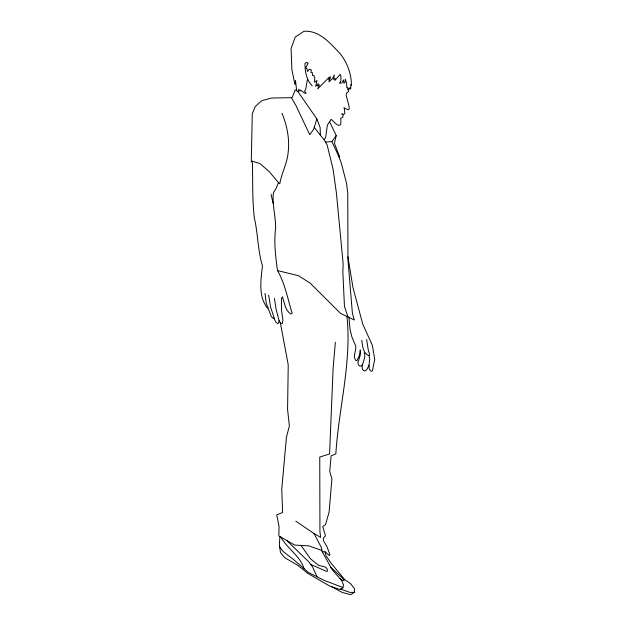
<?xml version="1.0" encoding="UTF-8"?>
<svg xmlns="http://www.w3.org/2000/svg" width="626" height="626" viewBox="0 0 626 626"><rect width="100%" height="100%" fill="white"/><g stroke="black" fill="none" stroke-linecap="round" stroke-linejoin="round"><path stroke-width="0.94" d="M282.42 297.248C284.72 302.726 285.088 310.715 290.887 313.923L291.904 313.673L292.052 312.914C287.647 298.602 285.065 283.703 277.537 270.581C275.526 256.582 273.859 242.379 275.596 228.263C275.808 216.353 272.036 204.749 273.413 192.831L276.199 188.176L278.437 182.549L269.376 171.735L259.813 163.496L252.356 161.179L251.276 161.954L252.278 113.854L255.251 106.514L261.934 100.583L271.707 98.024L291.419 97.679L292.452 96.913L295.182 89.917L297.999 91.701L316.881 118.932L320.105 127.438L320.387 135.208L324.143 139.778L327.148 144.989L333.071 169.192L336.397 192.91L343.134 263.679L342.852 272.044L344.464 306.552L347.931 316.748M335.356 342.203L333.126 368.213L329.566 453.967L319.761 457.066L319.933 531.756L320.653 537.374L313.986 533.524L295.793 521.145M274.431 298.312L275.949 308.516L279.071 320.653L278.883 322.562L277.967 323.626L276.043 322.406L274.798 320.05L270.534 306.771L268.656 295.182M279.853 536.513L279.384 545.207L280.456 552.429L284.627 557.641L297.906 565.364L307.969 573.494L329.886 586.147L339.832 589.473L342.782 588.104L343.541 584.919L341.733 580.584L331.952 569.331L321.498 550.285M347.923 256.785L352.931 287.42L362.798 324.26L372.329 345.231L374.724 359.34L372.329 371.038L371.03 371.288L369.309 369.082L369.004 365.279L369.739 358.455L369.004 355.748C362.853 353.424 362.548 345.818 361.812 340.301M307.601 78.555L305.605 89.8L304.549 91.138L306.13 93.454L304.283 92.938L300.488 90.074L299.956 91.114L298.852 89.189L297.999 91.701M349.073 88.587L348.353 91.779L346.608 92.977L346.108 95.019L349.191 106.717L349.136 109.143L348.017 109.793L343.815 107.836M336.225 135.592L334.448 143.354L339.691 157.032L338.306 155.311L331.866 141.57L336.225 135.592L329.573 121.718M316.881 118.932L313.626 129.316L309.729 134.684L295.988 105.606L291.419 97.679M369.004 365.279L367.126 369.027L365.381 370.882L363.839 370.741L362.54 369.34C360.67 363.698 366.68 358.675 364.199 352.853M324.143 139.778L325.684 137.391L327.351 125.098L331.162 119.316L336.35 124.167L338.463 125.388L340.387 124.824L340.951 123.032L340.732 118.314L342.187 117.727L343.275 115.888L342.187 114.034M274.188 318.141L273.75 318.751L271.363 316.74L266.175 303.086L265.033 293.359M362.517 364.637L361.484 365.866L360.02 366.194L358.643 365.122L357.829 362.869C358.847 358.549 361.398 354.637 360.263 349.903L359.473 355.216L356.945 360.646L355.771 360.435C352.516 356.069 356.343 350.865 355.756 346.061L351.984 337.187L350.075 329.511L348.94 317.21M282.866 296.865L281.442 298.109L281.442 309.823L282.921 320.121L282.42 323.439L281.45 323.626L280.354 322.773L279.071 320.653M369.004 355.748L369.684 354.253L368.448 351.022L366.601 339.511M322.367 551.866L325.066 551.788L326.029 555.677L331.154 563.267L344.629 579.519L350.552 583.604L354.402 588.479L354.559 592.29L350.662 594.7L342.234 592.446L332.03 586.867M267.967 307.796L267.419 308.047C258.068 296.309 260.909 279.65 262.466 265.76C257.646 250.353 258.084 233.694 254.328 217.942C252.153 199.021 252.951 180.147 252.356 161.179M325.426 142.008L331.866 141.57M354.559 592.29L350.075 592.439L340.591 589.121M277.537 270.581L298.414 275.667L310.003 283.015L340.552 313.383L354.347 320.019L352.407 313.352L347.954 259.884L347.759 193.035L346.507 183.168L341.264 162.971L338.306 155.311M341.671 113.893L343.697 114.456L344.863 113.236L344.284 108.149M310.739 564.472L326.545 571.374L327.562 571.022L326.842 568.369L325.129 566.992L318.595 565.348L310.535 558.83L301.02 545.426M342.915 587.548L324.237 580.396L308.383 572.446L294.087 559.98L282.905 551.342L279.619 546.764M339.996 578.58L342.539 580.294L344.159 580.513L343.353 578.893L330.818 567.273M325.066 551.788L329.386 555.598L329.886 554.573L327.108 546.967L323.423 540.52L323.313 538.188L325.473 535.872L322.734 526.458L325.457 524.76L329.08 512.209L331.905 478.867L329.738 471.456L331.115 455.83L335.841 453.928C338.682 407.956 351.859 362.579 346.921 316.286M278.437 182.549L279.791 183.754C281.598 172.909 287.404 162.956 288.203 151.883C289.705 138.706 286.974 125.403 281.997 113.212M286.778 540.52L308.884 561.96L312.585 566.984L317.092 576.812M312.28 85.887C306.497 80.3 304.878 71.121 305.011 63.523L306.568 62.42L308.141 63.148L305.754 67.913L307.006 68.758L307.491 71.552L309.283 69.384L311.341 69.885L310.856 72.428L312.264 72.483L312.538 75.464L313.892 75.558L314.784 77.601L314.487 82.233L317.022 80.48L315.574 86.419L318.298 83.735L317.507 85.832L319.416 84.792L317.656 88.861L329.409 76.998L328.619 79.917L330.653 76.865L328.94 81.873L332.555 78.547L334.221 75.018L333.713 79.596L335.239 78.438L334.871 80.425L340.215 74.4L340.935 76.646L340.857 80.848L339.488 83.391L341.937 82.804L343.596 79.932L343.885 83.258L345.036 82.178L345.325 79.181L346.554 83.305L346.835 87.632L347.774 87.507L347.774 89.839L349.981 87.71L350.63 89.088L350.936 84.447L351.436 85.347C351.452 73.938 347.281 62.999 340.442 53.961C330.63 43.82 319.526 30.048 303.978 31.3L295.245 37.051L291.082 48.609L291.896 69.729L294.94 84.51L295.495 80.457L296.646 90.496M314.244 127.344L320.387 135.208M280.847 537.092C287.201 548.666 300.042 555.63 304.048 568.666M313.986 533.524L321.349 547.476L322.1 550.497L308.587 545.817L294.713 545.097L278.852 535.942L279.032 526.255L276.692 514.908L282.639 512.506L281.739 489.289L286.45 437.128L289.376 425.993L287.577 409.467L288.234 364.88L280.354 322.773M271.035 194.17L273.124 203.505"/></g></svg>
